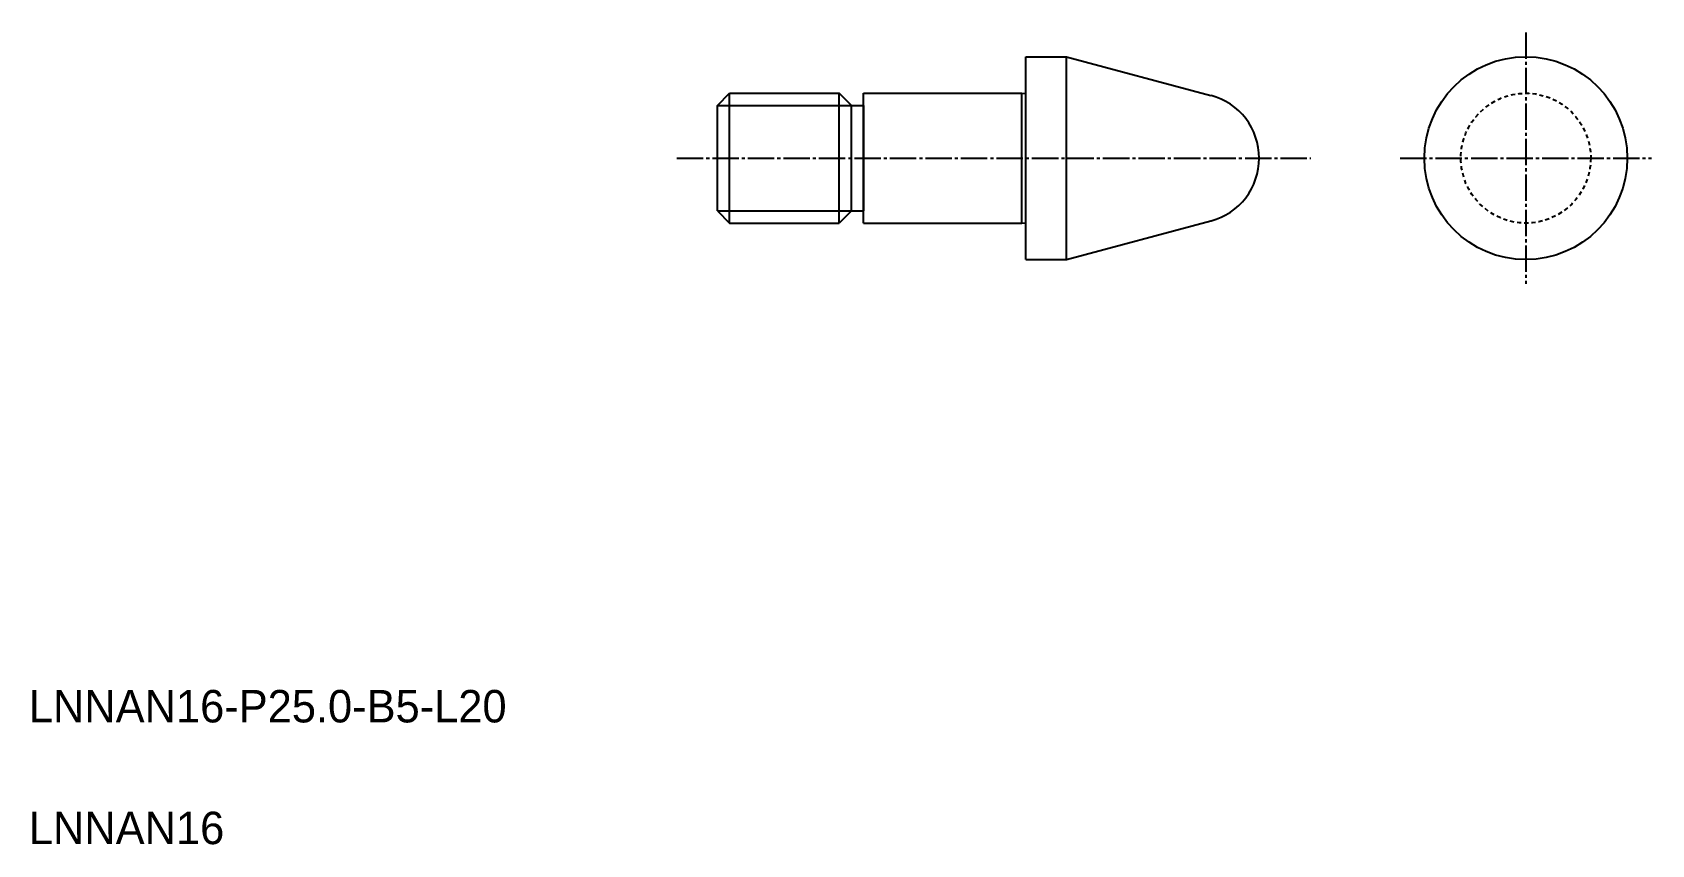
# Model space of a CAD drawing. Extents: x 10 to 210, y 10 to 110.
import ezdxf

# ---------------------------------------------------------------- set-up
doc = ezdxf.new("R2010")
doc.units = 0
doc.header["$LTSCALE"] = 0.25
doc.linetypes.add('CENTER', pattern=[17.5, 13, -1.5, 1.5, -1.5])
doc.linetypes.add('DASHED', pattern=[3.5, 2, -1.5])
doc.layers.get('0').update_dxf_attribs({"linetype": 'CONTINUOUS'})
doc.layers.add('CENTER', color=1, linetype='CENTER')
doc.styles.get("Standard").update_dxf_attribs({"font": 'txt', "height": 3.2})

msp = doc.modelspace()

# ---------------------------------------------------------------- linework, layer by layer
at = {"linetype": 'CONTINUOUS'}
for p, q in [((132.85, 82.03), (132.85, 107.03)), ((132.85, 107.03), (137.85, 107.03)), ((137.85, 107.03), (155.66, 102.26)), ((137.85, 82.03), (137.85, 107.03)), ((112.85, 86.53), (112.85, 102.53)), ((112.85, 102.53), (132.35, 102.53)), ((132.35, 86.53), (132.35, 102.53)), ((112.85, 86.53), (132.35, 86.53)), ((137.85, 82.03), (155.66, 86.8)), ((132.85, 82.03), (137.85, 82.03))]:
    msp.add_line(p, q, dxfattribs=at)
for p, q in [((94.85, 101.03), (96.35, 102.53)), ((96.35, 102.53), (109.85, 102.53)), ((96.35, 86.53), (96.35, 102.53)), ((111.35, 101.03), (109.85, 102.53)), ((109.85, 86.53), (109.85, 102.53)), ((132.35, 102.53), (132.85, 102.5)), ((94.85, 88.03), (94.85, 101.03)), ((111.35, 88.03), (111.35, 101.03)), ((112.85, 101.03), (112.85, 88.03)), ((94.85, 88.03), (96.35, 86.53)), ((111.35, 88.03), (109.85, 86.53)), ((96.35, 86.53), (109.85, 86.53)), ((132.35, 86.53), (132.85, 86.55)), ((146.76, 84.42), (146.76, 84.42)), ((142.31, 83.22), (142.31, 83.22))]:
    msp.add_line(p, q)
at = {"color": 3}
for p, q in [((94.85, 101.03), (111.35, 101.03)), ((94.85, 88.03), (111.35, 88.03))]:
    msp.add_line(p, q, dxfattribs=at)
at = {"color": 7, "linetype": 'CONTINUOUS'}
for p, q in [((111.35, 101.03), (112.85, 101.03)), ((111.35, 88.03), (112.85, 88.03))]:
    msp.add_line(p, q, dxfattribs=at)
at = {"linetype": 'CONTINUOUS'}
msp.add_circle((194.45, 94.53), 12.5, dxfattribs=at)
at = {"color": 3, "linetype": 'DASHED'}
msp.add_circle((194.45, 94.53), 8, dxfattribs=at)
at = {"linetype": 'CONTINUOUS'}
msp.add_arc((153.59, 94.53), 8, 285, 75, dxfattribs=at)
at = {"layer": 'CENTER', "color": 1, "linetype": 'CENTER'}
for p, q in [((194.45, 110.03), (194.45, 79.03)), ((89.85, 94.53), (167.95, 94.53)), ((178.95, 94.53), (209.95, 94.53))]:
    msp.add_line(p, q, dxfattribs=at)

# ---------------------------------------------------------------- texts
for s, p in [('LNNAN16-P25.0-B5-L20', (10, 25)), ('LNNAN16', (10, 10))]:
    msp.add_text(s, height=4).set_placement(p)

doc.saveas('drawing.dxf')
